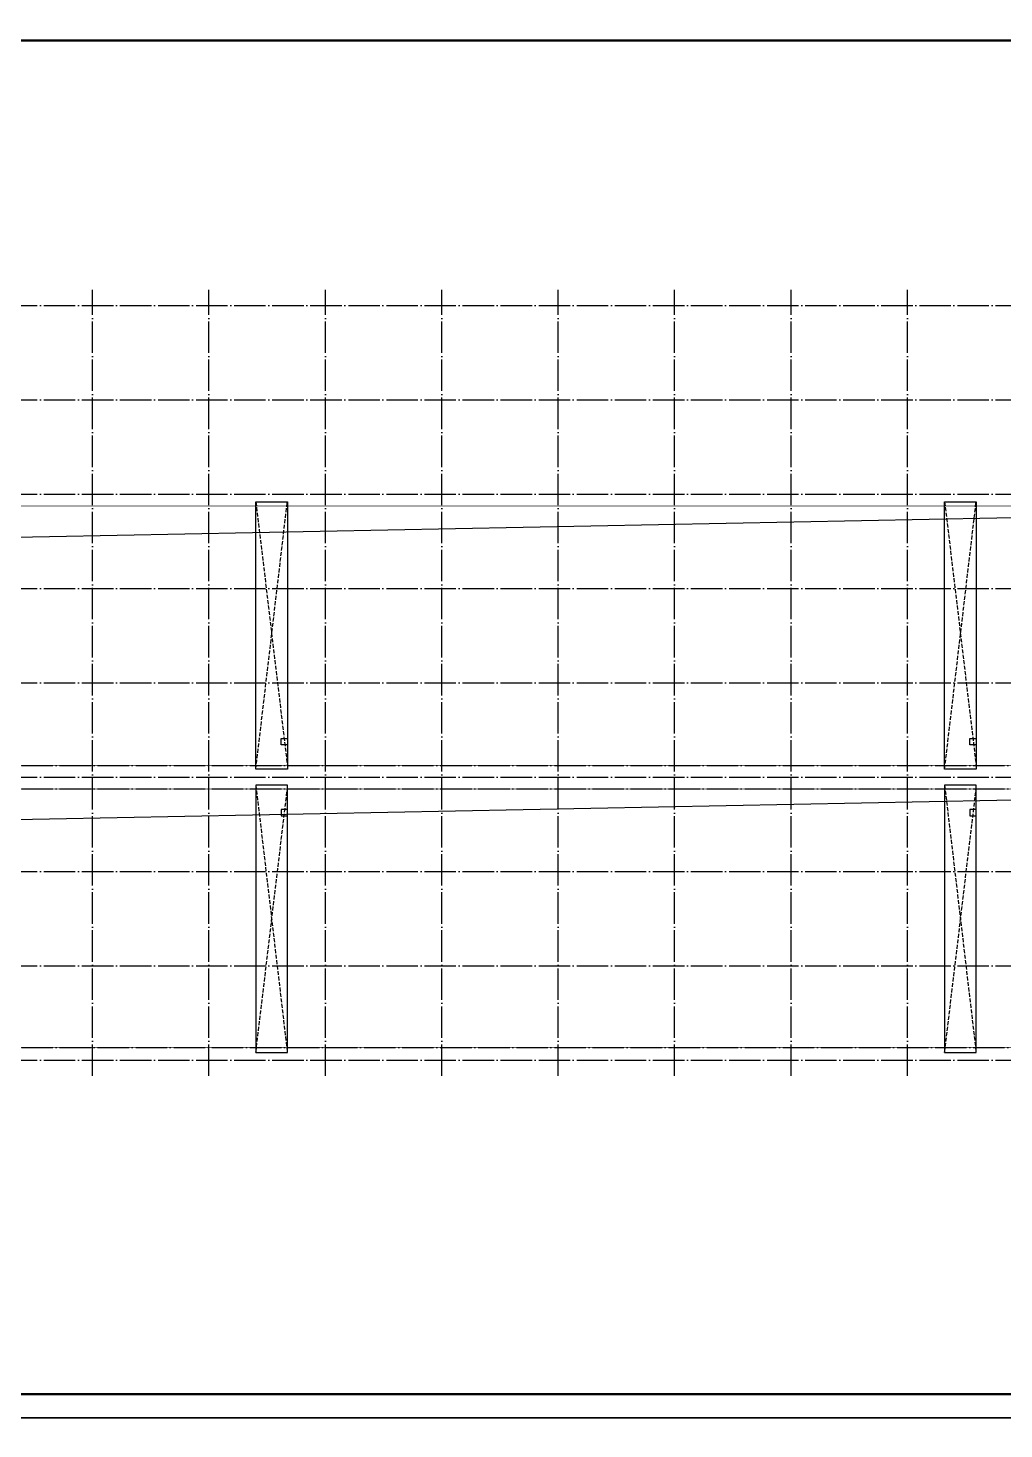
# Model space of a CAD drawing. Extents: x -21908402 to 2681150, y 103181 to 5079726.
# Drawn here: x 1442272 to 1504314, y 280668 to 369768 of the extents above; entities that cross this region are included whole.
import ezdxf

# ---------------------------------------------------------------- set-up
doc = ezdxf.new("R2010")
doc.units = 0
doc.header["$LTSCALE"] = 1000
doc.linetypes.add('DASH', pattern=[0.35, 0.25, -0.1])
doc.linetypes.add('DOTE', pattern=[2.42, 2, -0.2, 0.02, -0.2])
for name, color, linetype in [('DOTE', 1, 'DOTE'), ('PUB_TITLE', 4, 'Continuous'), ('填充', 8, 'Continuous')]:
    doc.layers.add(name, color=color, linetype=linetype)

# ---------------------------------------------------------------- blocks, each defined once
blk = doc.blocks.new('FDGGH')
at = {"color": 2, "linetype": 'DASH'}
for p, q in [((198294, 266200), (200294, 283200)), ((198294, 283200), (200294, 266436))]:
    blk.add_line(p, q, dxfattribs=at)
at = {"color": 2}
for points in [[(198294, 283200), (200294, 283200), (200294, 266200), (198294, 266200)], [(200294, 267753), (199894, 267753), (199894, 268153), (200294, 268153)]]:
    blk.add_lwpolyline(points, close=True, dxfattribs=at)

msp = doc.modelspace()

# ---------------------------------------------------------------- linework, layer by layer
at = {"color": 2, "linetype": 'DOTE'}
for p, q in [((1335375, 322873), (1542575, 322873)), ((1335375, 321373), (1542575, 321373))]:
    msp.add_line(p, q, dxfattribs=at)
at = {"color": 2, "linetype": 'DOTE', "const_width": 50}
for points in [[(1335375, 339373), (1542575, 339373)], [(1335375, 322873), (1542575, 322873)], [(1335375, 321373), (1542575, 321373)], [(1335375, 304923), (1542575, 304923)]]:
    msp.add_lwpolyline(points, dxfattribs=at)
at = {"color": 2, "linetype": 'DOTE'}
msp.add_lwpolyline([(1335375, 304923), (1542575, 304923)], dxfattribs=at)
at = {"layer": 'DOTE'}
for p, q in [((1446375, 303123), (1446375, 353123)), ((1453775, 303123), (1453775, 353123)), ((1461175, 303123), (1461175, 353123)), ((1468575, 303123), (1468575, 353123)), ((1475975, 303123), (1475975, 353123)), ((1483375, 303123), (1483375, 353123)), ((1490775, 303123), (1490775, 353123)), ((1498175, 303123), (1498175, 353123)), ((1334375, 352123), (1543575, 352123)), ((1334375, 346123), (1543575, 346123)), ((1334375, 340123), (1543575, 340123)), ((1334375, 334123), (1543575, 334123)), ((1334375, 328123), (1543575, 328123)), ((1334375, 322123), (1543575, 322123)), ((1334375, 316123), (1543575, 316123)), ((1334375, 310123), (1543575, 310123)), ((1334375, 304123), (1543575, 304123))]:
    msp.add_line(p, q, dxfattribs=at)
at = {"layer": 'PUB_TITLE'}
for points in [[(1316122, 281381), (1568422, 281381), (1568422, 370481), (1316122, 370481)], [(1316122, 192281), (1568422, 192281), (1568422, 281381), (1316122, 281381)]]:
    msp.add_lwpolyline(points, close=True, dxfattribs=at)
at = {"layer": 'PUB_TITLE', "const_width": 150}
msp.add_lwpolyline([(1319872, 282881), (1566922, 282881), (1566922, 368981), (1319872, 368981)], close=True, dxfattribs=at)
at = {"layer": '填充'}
for points in [[(1335375, 322873), (1357575, 335736), (1542575, 339373)], [(1335375, 304923), (1357575, 317786), (1542575, 321423)]]:
    msp.add_lwpolyline(points, dxfattribs=at)

# ---------------------------------------------------------------- block references
for p in [(1258462, 56436), (1302249, 56436)]:
    msp.add_blockref('FDGGH', p)
at = {"xscale": -1, "rotation": 180}
for p in [(1258462, 587809), (1302249, 587809)]:
    msp.add_blockref('FDGGH', p, dxfattribs=at)

doc.saveas('drawing.dxf')
